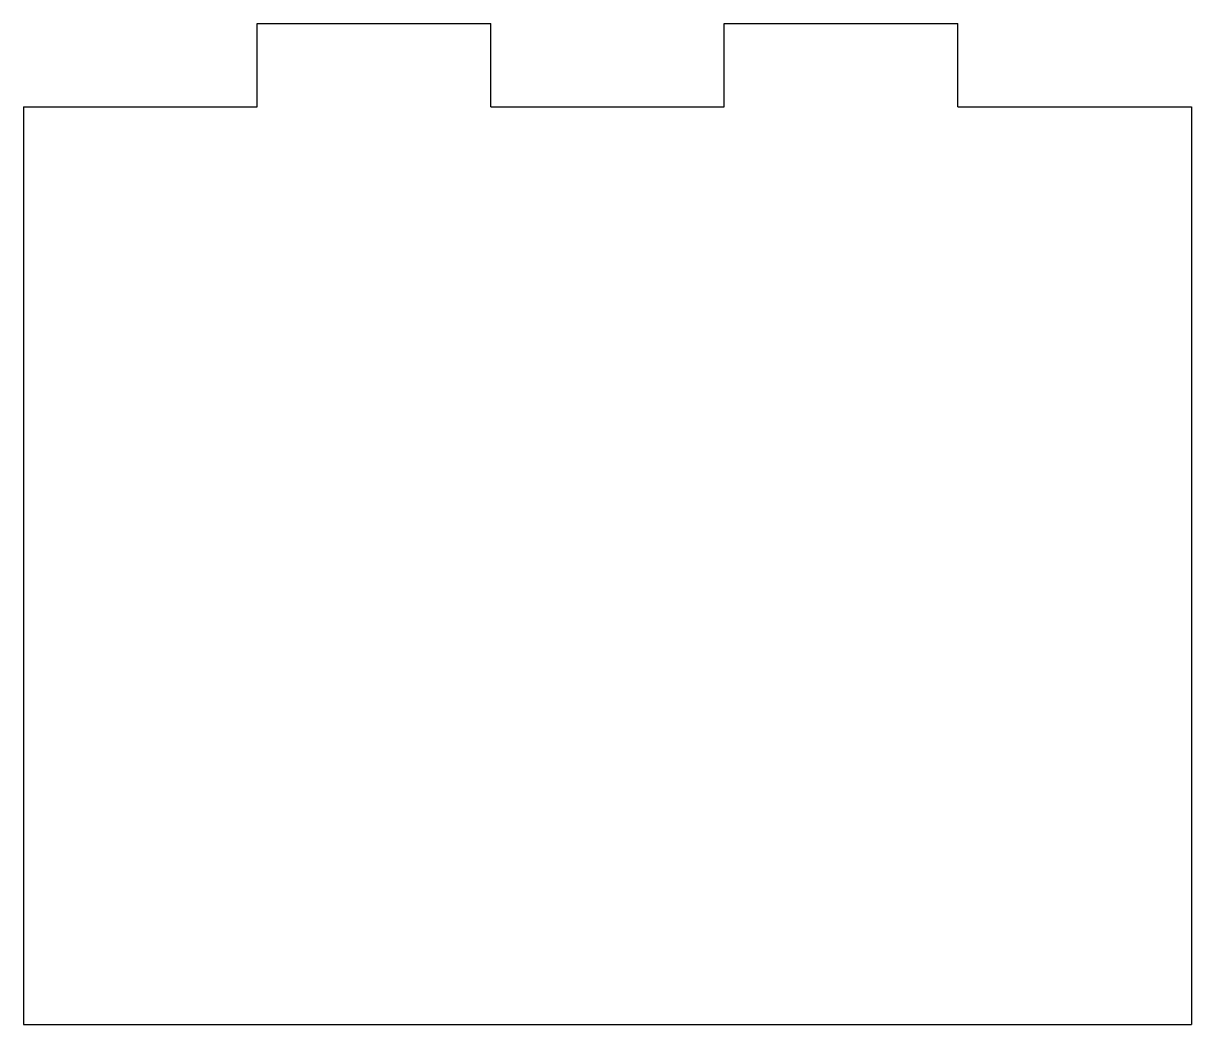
# Model space of a CAD drawing. Extents: x -90.1 to -20.1, y -23.9 to 36.1.
import ezdxf

# ---------------------------------------------------------------- set-up
doc = ezdxf.new("R2010")
doc.units = 0
doc.layers.add('VISIBLE', color=7, linetype='CONTINUOUS')

msp = doc.modelspace()

# ---------------------------------------------------------------- linework, layer by layer
at = {"layer": 'VISIBLE'}
for p, q in [((-76.071, 36.12), (-62.071, 36.12)), ((-76.071, 31.12), (-76.071, 36.12)), ((-62.071, 31.12), (-62.071, 36.12)), ((-48.071, 36.12), (-34.071, 36.12)), ((-48.071, 31.12), (-48.071, 36.12)), ((-34.071, 31.12), (-34.071, 36.12)), ((-90.071, 31.12), (-76.071, 31.12)), ((-90.071, 31.12), (-90.071, -23.88)), ((-62.071, 31.12), (-48.071, 31.12)), ((-34.071, 31.12), (-20.071, 31.12)), ((-20.071, 31.12), (-20.071, -23.88)), ((-90.071, -23.88), (-20.071, -23.88))]:
    msp.add_line(p, q, dxfattribs=at)

doc.saveas('drawing.dxf')
